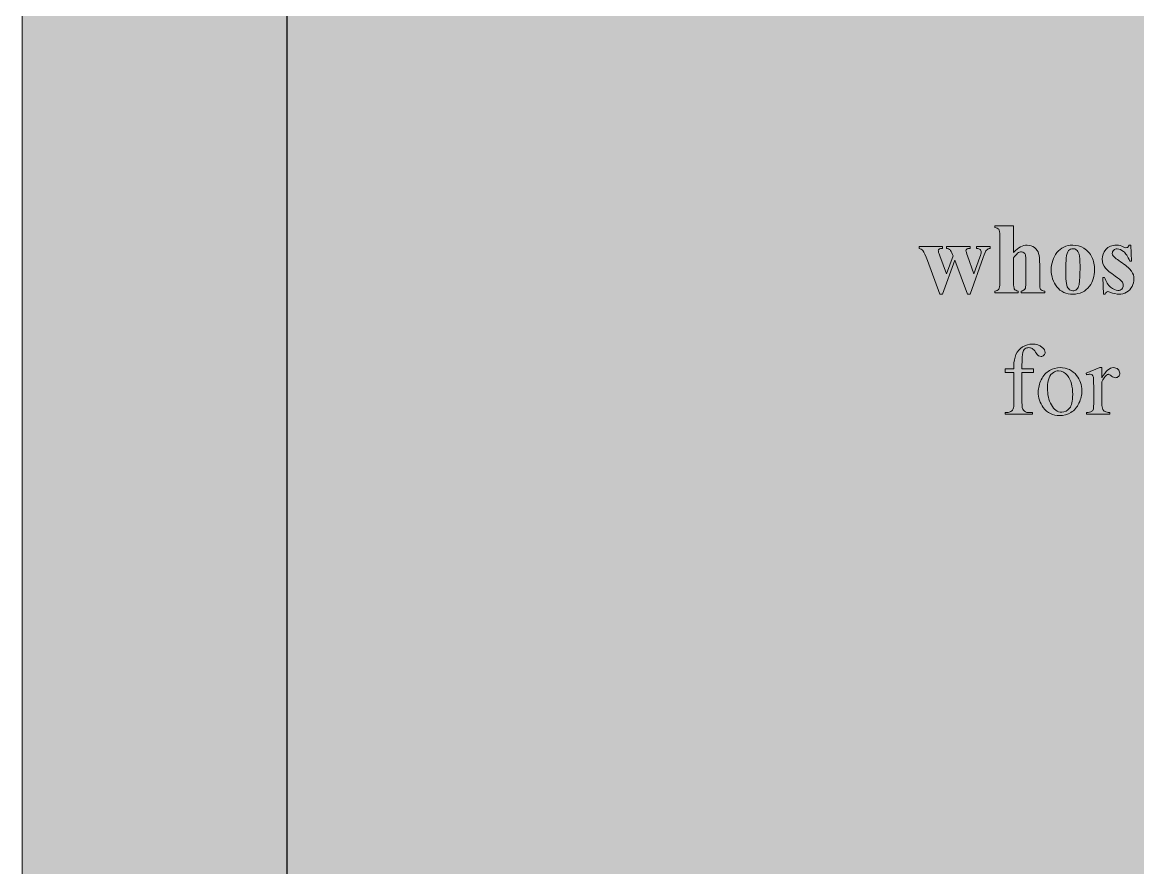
# Model space of a CAD drawing. Header units: inches. Extents: x -1481 to -429, y -1676 to -696.
# Drawn here: x -669.2 to -607, y -938.6 to -891.5 of the extents above; entities that cross this region are included whole.
import ezdxf

# ---------------------------------------------------------------- set-up
doc = ezdxf.new("R2010")
doc.units = ezdxf.units.IN
doc.header["$MEASUREMENT"] = 0
doc.layers.add('Layer 1', color=7, linetype='Continuous')

# ---------------------------------------------------------------- blocks, each defined once
blk = doc.blocks.new('block 2')
at = {"layer": 'Layer 1', "true_color": 0x009344}
h = blk.add_hatch(color=114, dxfattribs=at)
h.dxf.hatch_style = 2
h.paths.add_polyline_path([(-429.175, -985.727), (-669.175, -985.727), (-669.175, -695.727), (-429.175, -695.727)])
at = {"layer": 'Layer 1', "lineweight": 0}
blk.add_lwpolyline([(-429.175, -985.727), (-669.175, -985.727), (-669.175, -695.727), (-429.175, -695.727), (-429.175, -985.727)], dxfattribs=at)
blk = doc.blocks.new('block 438')
at = {"layer": 'Layer 1', "true_color": 0x8cc63e}
h = blk.add_hatch(color=73, dxfattribs=at)
h.dxf.hatch_style = 2
edge = h.paths.add_edge_path()
edge.add_spline(control_points=[(-613.934, -902.875), (-613.934, -902.875), (-613.934, -904.364), (-613.934, -904.364), (-613.793, -904.216), (-613.663, -904.111), (-613.546, -904.049), (-613.429, -903.988), (-613.307, -903.957), (-613.18, -903.957), (-613.018, -903.957), (-612.88, -904.003), (-612.766, -904.094), (-612.651, -904.186), (-612.575, -904.294), (-612.537, -904.418), (-612.499, -904.542), (-612.48, -904.751), (-612.48, -905.044), (-612.48, -905.044), (-612.48, -906.049), (-612.48, -906.049), (-612.48, -906.246), (-612.462, -906.368), (-612.425, -906.417), (-612.389, -906.466), (-612.314, -906.496), (-612.202, -906.509), (-612.202, -906.509), (-612.202, -906.608), (-612.202, -906.608), (-612.202, -906.608), (-613.507, -906.608), (-613.507, -906.608), (-613.507, -906.608), (-613.507, -906.509), (-613.507, -906.509), (-613.416, -906.496), (-613.347, -906.459), (-613.301, -906.399), (-613.268, -906.351), (-613.251, -906.235), (-613.251, -906.049), (-613.251, -906.049), (-613.251, -904.901), (-613.251, -904.901), (-613.251, -904.688), (-613.26, -904.555), (-613.276, -904.501), (-613.293, -904.446), (-613.321, -904.404), (-613.36, -904.374), (-613.4, -904.344), (-613.444, -904.329), (-613.494, -904.329), (-613.567, -904.329), (-613.639, -904.354), (-613.709, -904.404), (-613.778, -904.455), (-613.854, -904.543), (-613.934, -904.67), (-613.934, -904.67), (-613.934, -906.049), (-613.934, -906.049), (-613.934, -906.233), (-613.92, -906.348), (-613.893, -906.394), (-613.858, -906.456), (-613.786, -906.495), (-613.678, -906.509), (-613.678, -906.509), (-613.678, -906.608), (-613.678, -906.608), (-613.678, -906.608), (-614.983, -906.608), (-614.983, -906.608), (-614.983, -906.608), (-614.983, -906.509), (-614.983, -906.509), (-614.875, -906.498), (-614.798, -906.463), (-614.752, -906.405), (-614.721, -906.364), (-614.705, -906.246), (-614.705, -906.049), (-614.705, -906.049), (-614.705, -903.434), (-614.705, -903.434), (-614.705, -903.239), (-614.723, -903.118), (-614.759, -903.07), (-614.795, -903.023), (-614.87, -902.991), (-614.983, -902.977), (-614.983, -902.977), (-614.983, -902.875), (-614.983, -902.875), (-614.983, -902.875), (-613.934, -902.875), (-613.934, -902.875)], knot_values=[0, 0, 0, 0, 1, 1, 1, 2, 2, 2, 3, 3, 3, 4, 4, 4, 5, 5, 5, 6, 6, 6, 7, 7, 7, 8, 8, 8, 9, 9, 9, 10, 10, 10, 11, 11, 11, 12, 12, 12, 13, 13, 13, 14, 14, 14, 15, 15, 15, 16, 16, 16, 17, 17, 17, 18, 18, 18, 19, 19, 19, 20, 20, 20, 21, 21, 21, 22, 22, 22, 23, 23, 23, 24, 24, 24, 25, 25, 25, 26, 26, 26, 27, 27, 27, 28, 28, 28, 29, 29, 29, 30, 30, 30, 31, 31, 31, 32, 32, 32, 33, 33, 33, 33], degree=3, periodic=1)
h = blk.add_hatch(color=73, dxfattribs=at)
h.dxf.hatch_style = 2
edge = h.paths.add_edge_path()
edge.add_spline(control_points=[(-616.506, -906.685), (-616.506, -906.685), (-617.211, -904.796), (-617.211, -904.796), (-617.211, -904.796), (-617.902, -906.685), (-617.902, -906.685), (-617.902, -906.685), (-618.045, -906.685), (-618.045, -906.685), (-618.045, -906.685), (-618.731, -904.819), (-618.731, -904.819), (-618.834, -904.534), (-618.921, -904.349), (-618.992, -904.262), (-619.038, -904.204), (-619.108, -904.162), (-619.201, -904.136), (-619.201, -904.136), (-619.201, -904.034), (-619.201, -904.034), (-619.201, -904.034), (-617.902, -904.034), (-617.902, -904.034), (-617.902, -904.034), (-617.902, -904.136), (-617.902, -904.136), (-617.99, -904.136), (-618.05, -904.149), (-618.084, -904.174), (-618.117, -904.2), (-618.133, -904.229), (-618.133, -904.262), (-618.133, -904.293), (-618.104, -904.387), (-618.045, -904.543), (-618.045, -904.543), (-617.668, -905.548), (-617.668, -905.548), (-617.668, -905.548), (-617.304, -904.543), (-617.304, -904.543), (-617.304, -904.543), (-617.332, -904.477), (-617.332, -904.477), (-617.387, -904.34), (-617.435, -904.252), (-617.477, -904.214), (-617.518, -904.177), (-617.582, -904.15), (-617.668, -904.136), (-617.668, -904.136), (-617.668, -904.034), (-617.668, -904.034), (-617.668, -904.034), (-616.349, -904.034), (-616.349, -904.034), (-616.349, -904.034), (-616.349, -904.136), (-616.349, -904.136), (-616.452, -904.141), (-616.517, -904.155), (-616.544, -904.178), (-616.572, -904.201), (-616.586, -904.234), (-616.586, -904.276), (-616.586, -904.317), (-616.559, -904.405), (-616.506, -904.543), (-616.506, -904.543), (-616.143, -905.548), (-616.143, -905.548), (-616.143, -905.548), (-615.812, -904.623), (-615.812, -904.623), (-615.764, -904.491), (-615.741, -904.401), (-615.741, -904.353), (-615.741, -904.282), (-615.758, -904.229), (-615.793, -904.196), (-615.828, -904.163), (-615.896, -904.143), (-615.997, -904.136), (-615.997, -904.136), (-615.997, -904.034), (-615.997, -904.034), (-615.997, -904.034), (-615.234, -904.034), (-615.234, -904.034), (-615.234, -904.034), (-615.234, -904.136), (-615.234, -904.136), (-615.318, -904.147), (-615.385, -904.177), (-615.435, -904.225), (-615.485, -904.274), (-615.549, -904.412), (-615.628, -904.64), (-615.628, -904.64), (-616.349, -906.685), (-616.349, -906.685), (-616.349, -906.685), (-616.506, -906.685), (-616.506, -906.685)], knot_values=[0, 0, 0, 0, 1, 1, 1, 2, 2, 2, 3, 3, 3, 4, 4, 4, 5, 5, 5, 6, 6, 6, 7, 7, 7, 8, 8, 8, 9, 9, 9, 10, 10, 10, 11, 11, 11, 12, 12, 12, 13, 13, 13, 14, 14, 14, 15, 15, 15, 16, 16, 16, 17, 17, 17, 18, 18, 18, 19, 19, 19, 20, 20, 20, 21, 21, 21, 22, 22, 22, 23, 23, 23, 24, 24, 24, 25, 25, 25, 26, 26, 26, 27, 27, 27, 28, 28, 28, 29, 29, 29, 30, 30, 30, 31, 31, 31, 32, 32, 32, 33, 33, 33, 34, 34, 34, 35, 35, 35, 35], degree=3, periodic=1)
h = blk.add_hatch(color=73, dxfattribs=at)
h.dxf.hatch_style = 2
edge = h.paths.add_edge_path()
edge.add_spline(control_points=[(-610.636, -903.957), (-610.412, -903.957), (-610.204, -904.015), (-610.011, -904.13), (-609.818, -904.246), (-609.672, -904.41), (-609.572, -904.623), (-609.472, -904.836), (-609.422, -905.069), (-609.422, -905.323), (-609.422, -905.688), (-609.514, -905.993), (-609.7, -906.239), (-609.924, -906.537), (-610.233, -906.685), (-610.628, -906.685), (-611.015, -906.685), (-611.313, -906.55), (-611.522, -906.278), (-611.732, -906.006), (-611.836, -905.691), (-611.836, -905.334), (-611.836, -904.965), (-611.729, -904.643), (-611.515, -904.368), (-611.302, -904.094), (-611.009, -903.957), (-610.636, -903.957)], knot_values=[0, 0, 0, 0, 1, 1, 1, 2, 2, 2, 3, 3, 3, 4, 4, 4, 5, 5, 5, 6, 6, 6, 7, 7, 7, 8, 8, 8, 9, 9, 9, 9], degree=3, periodic=1)
edge = h.paths.add_edge_path()
edge.add_spline(control_points=[(-610.625, -904.152), (-610.718, -904.152), (-610.799, -904.188), (-610.866, -904.258), (-610.933, -904.329), (-610.977, -904.468), (-610.998, -904.677), (-611.019, -904.885), (-611.03, -905.175), (-611.03, -905.545), (-611.03, -905.742), (-611.017, -905.925), (-610.991, -906.096), (-610.971, -906.227), (-610.928, -906.326), (-610.862, -906.394), (-610.795, -906.461), (-610.72, -906.495), (-610.636, -906.495), (-610.553, -906.495), (-610.484, -906.472), (-610.429, -906.427), (-610.358, -906.364), (-610.31, -906.277), (-610.286, -906.165), (-610.249, -905.991), (-610.231, -905.638), (-610.231, -905.108), (-610.231, -904.796), (-610.249, -904.581), (-610.284, -904.465), (-610.318, -904.348), (-610.37, -904.263), (-610.438, -904.21), (-610.485, -904.172), (-610.548, -904.152), (-610.625, -904.152)], knot_values=[0, 0, 0, 0, 1, 1, 1, 2, 2, 2, 3, 3, 3, 4, 4, 4, 5, 5, 5, 6, 6, 6, 7, 7, 7, 8, 8, 8, 9, 9, 9, 10, 10, 10, 11, 11, 11, 12, 12, 12, 12], degree=3, periodic=1)
h = blk.add_hatch(color=73, dxfattribs=at)
h.dxf.hatch_style = 2
edge = h.paths.add_edge_path()
edge.add_spline(control_points=[(-607.403, -903.962), (-607.403, -903.962), (-607.362, -904.841), (-607.362, -904.841), (-607.362, -904.841), (-607.456, -904.841), (-607.456, -904.841), (-607.568, -904.58), (-607.684, -904.402), (-607.804, -904.307), (-607.924, -904.211), (-608.044, -904.163), (-608.163, -904.163), (-608.238, -904.163), (-608.303, -904.188), (-608.356, -904.239), (-608.409, -904.289), (-608.436, -904.348), (-608.436, -904.414), (-608.436, -904.463), (-608.418, -904.511), (-608.381, -904.557), (-608.322, -904.632), (-608.158, -904.761), (-607.888, -904.944), (-607.618, -905.126), (-607.441, -905.282), (-607.355, -905.409), (-607.27, -905.537), (-607.227, -905.679), (-607.227, -905.837), (-607.227, -905.981), (-607.263, -906.121), (-607.335, -906.259), (-607.406, -906.396), (-607.507, -906.502), (-607.637, -906.575), (-607.768, -906.649), (-607.912, -906.685), (-608.07, -906.685), (-608.193, -906.685), (-608.357, -906.647), (-608.563, -906.57), (-608.618, -906.55), (-608.655, -906.539), (-608.675, -906.539), (-608.736, -906.539), (-608.787, -906.585), (-608.827, -906.677), (-608.827, -906.677), (-608.918, -906.677), (-608.918, -906.677), (-608.918, -906.677), (-608.962, -905.752), (-608.962, -905.752), (-608.962, -905.752), (-608.868, -905.752), (-608.868, -905.752), (-608.786, -905.994), (-608.672, -906.176), (-608.528, -906.297), (-608.384, -906.418), (-608.248, -906.479), (-608.119, -906.479), (-608.031, -906.479), (-607.959, -906.452), (-607.903, -906.398), (-607.847, -906.344), (-607.819, -906.278), (-607.819, -906.201), (-607.819, -906.112), (-607.847, -906.036), (-607.902, -905.972), (-607.957, -905.908), (-608.08, -905.811), (-608.271, -905.68), (-608.552, -905.486), (-608.733, -905.337), (-608.816, -905.234), (-608.937, -905.084), (-608.998, -904.918), (-608.998, -904.736), (-608.998, -904.538), (-608.929, -904.358), (-608.792, -904.198), (-608.656, -904.037), (-608.458, -903.957), (-608.199, -903.957), (-608.06, -903.957), (-607.925, -903.991), (-607.794, -904.059), (-607.745, -904.086), (-607.705, -904.1), (-607.673, -904.1), (-607.64, -904.1), (-607.614, -904.093), (-607.593, -904.079), (-607.573, -904.065), (-607.541, -904.026), (-607.497, -903.962), (-607.497, -903.962), (-607.403, -903.962), (-607.403, -903.962)], knot_values=[0, 0, 0, 0, 1, 1, 1, 2, 2, 2, 3, 3, 3, 4, 4, 4, 5, 5, 5, 6, 6, 6, 7, 7, 7, 8, 8, 8, 9, 9, 9, 10, 10, 10, 11, 11, 11, 12, 12, 12, 13, 13, 13, 14, 14, 14, 15, 15, 15, 16, 16, 16, 17, 17, 17, 18, 18, 18, 19, 19, 19, 20, 20, 20, 21, 21, 21, 22, 22, 22, 23, 23, 23, 24, 24, 24, 25, 25, 25, 26, 26, 26, 27, 27, 27, 28, 28, 28, 29, 29, 29, 30, 30, 30, 31, 31, 31, 32, 32, 32, 33, 33, 33, 34, 34, 34, 34], degree=3, periodic=1)
h = blk.add_hatch(color=73, dxfattribs=at)
h.dxf.hatch_style = 2
edge = h.paths.add_edge_path()
edge.add_spline(control_points=[(-613.466, -911.051), (-613.466, -911.051), (-613.466, -912.708), (-613.466, -912.708), (-613.466, -912.943), (-613.441, -913.092), (-613.389, -913.155), (-613.321, -913.235), (-613.23, -913.276), (-613.117, -913.276), (-613.117, -913.276), (-612.888, -913.276), (-612.888, -913.276), (-612.888, -913.276), (-612.888, -913.375), (-612.888, -913.375), (-612.888, -913.375), (-614.394, -913.375), (-614.394, -913.375), (-614.394, -913.375), (-614.394, -913.276), (-614.394, -913.276), (-614.394, -913.276), (-614.281, -913.276), (-614.281, -913.276), (-614.208, -913.276), (-614.141, -913.257), (-614.08, -913.22), (-614.02, -913.184), (-613.978, -913.134), (-613.955, -913.072), (-613.932, -913.01), (-613.92, -912.888), (-613.92, -912.708), (-613.92, -912.708), (-613.92, -911.051), (-613.92, -911.051), (-613.92, -911.051), (-614.411, -911.051), (-614.411, -911.051), (-614.411, -911.051), (-614.411, -910.853), (-614.411, -910.853), (-614.411, -910.853), (-613.92, -910.853), (-613.92, -910.853), (-613.92, -910.853), (-613.92, -910.688), (-613.92, -910.688), (-613.92, -910.436), (-613.88, -910.223), (-613.8, -910.049), (-613.719, -909.875), (-613.595, -909.734), (-613.429, -909.626), (-613.263, -909.519), (-613.076, -909.465), (-612.869, -909.465), (-612.676, -909.465), (-612.499, -909.528), (-612.337, -909.652), (-612.231, -909.735), (-612.178, -909.828), (-612.178, -909.93), (-612.178, -909.985), (-612.202, -910.037), (-612.249, -910.086), (-612.297, -910.135), (-612.348, -910.159), (-612.404, -910.159), (-612.446, -910.159), (-612.49, -910.144), (-612.537, -910.113), (-612.584, -910.083), (-612.641, -910.018), (-612.709, -909.918), (-612.777, -909.818), (-612.839, -909.75), (-612.896, -909.716), (-612.953, -909.681), (-613.017, -909.663), (-613.086, -909.663), (-613.171, -909.663), (-613.242, -909.686), (-613.301, -909.731), (-613.36, -909.776), (-613.402, -909.846), (-613.428, -909.94), (-613.454, -910.034), (-613.466, -910.278), (-613.466, -910.671), (-613.466, -910.671), (-613.466, -910.853), (-613.466, -910.853), (-613.466, -910.853), (-612.817, -910.853), (-612.817, -910.853), (-612.817, -910.853), (-612.817, -911.051), (-612.817, -911.051), (-612.817, -911.051), (-613.466, -911.051), (-613.466, -911.051)], knot_values=[0, 0, 0, 0, 1, 1, 1, 2, 2, 2, 3, 3, 3, 4, 4, 4, 5, 5, 5, 6, 6, 6, 7, 7, 7, 8, 8, 8, 9, 9, 9, 10, 10, 10, 11, 11, 11, 12, 12, 12, 13, 13, 13, 14, 14, 14, 15, 15, 15, 16, 16, 16, 17, 17, 17, 18, 18, 18, 19, 19, 19, 20, 20, 20, 21, 21, 21, 22, 22, 22, 23, 23, 23, 24, 24, 24, 25, 25, 25, 26, 26, 26, 27, 27, 27, 28, 28, 28, 29, 29, 29, 30, 30, 30, 31, 31, 31, 32, 32, 32, 33, 33, 33, 34, 34, 34, 34], degree=3, periodic=1)
h = blk.add_hatch(color=73, dxfattribs=at)
h.dxf.hatch_style = 2
edge = h.paths.add_edge_path()
edge.add_spline(control_points=[(-611.341, -910.779), (-610.959, -910.779), (-610.652, -910.923), (-610.421, -911.213), (-610.225, -911.461), (-610.126, -911.746), (-610.126, -912.067), (-610.126, -912.293), (-610.181, -912.521), (-610.289, -912.753), (-610.397, -912.984), (-610.546, -913.158), (-610.736, -913.276), (-610.926, -913.393), (-611.138, -913.452), (-611.371, -913.452), (-611.751, -913.452), (-612.053, -913.3), (-612.277, -912.998), (-612.466, -912.743), (-612.56, -912.456), (-612.56, -912.139), (-612.56, -911.907), (-612.503, -911.677), (-612.388, -911.449), (-612.274, -911.22), (-612.123, -911.051), (-611.935, -910.942), (-611.748, -910.833), (-611.55, -910.779), (-611.341, -910.779)], knot_values=[0, 0, 0, 0, 1, 1, 1, 2, 2, 2, 3, 3, 3, 4, 4, 4, 5, 5, 5, 6, 6, 6, 7, 7, 7, 8, 8, 8, 9, 9, 9, 10, 10, 10, 10], degree=3, periodic=1)
edge = h.paths.add_edge_path()
edge.add_spline(control_points=[(-611.426, -910.957), (-611.523, -910.957), (-611.621, -910.986), (-611.719, -911.044), (-611.818, -911.102), (-611.897, -911.203), (-611.957, -911.348), (-612.018, -911.493), (-612.048, -911.68), (-612.048, -911.907), (-612.048, -912.274), (-611.975, -912.591), (-611.829, -912.857), (-611.684, -913.123), (-611.491, -913.256), (-611.253, -913.256), (-611.075, -913.256), (-610.928, -913.183), (-610.812, -913.036), (-610.697, -912.889), (-610.639, -912.637), (-610.639, -912.279), (-610.639, -911.831), (-610.735, -911.479), (-610.928, -911.222), (-611.058, -911.046), (-611.224, -910.957), (-611.426, -910.957)], knot_values=[0, 0, 0, 0, 1, 1, 1, 2, 2, 2, 3, 3, 3, 4, 4, 4, 5, 5, 5, 6, 6, 6, 7, 7, 7, 8, 8, 8, 9, 9, 9, 9], degree=3, periodic=1)
h = blk.add_hatch(color=73, dxfattribs=at)
h.dxf.hatch_style = 2
edge = h.paths.add_edge_path()
edge.add_spline(control_points=[(-609.017, -910.779), (-609.017, -910.779), (-609.017, -911.346), (-609.017, -911.346), (-608.806, -910.967), (-608.589, -910.779), (-608.367, -910.779), (-608.266, -910.779), (-608.183, -910.809), (-608.117, -910.87), (-608.05, -910.932), (-608.017, -911.003), (-608.017, -911.084), (-608.017, -911.155), (-608.041, -911.216), (-608.089, -911.266), (-608.137, -911.315), (-608.194, -911.34), (-608.26, -911.34), (-608.324, -911.34), (-608.396, -911.308), (-608.476, -911.245), (-608.556, -911.182), (-608.615, -911.15), (-608.653, -911.15), (-608.686, -911.15), (-608.722, -911.169), (-608.761, -911.205), (-608.843, -911.28), (-608.929, -911.404), (-609.017, -911.577), (-609.017, -911.577), (-609.017, -912.786), (-609.017, -912.786), (-609.017, -912.925), (-609, -913.031), (-608.965, -913.102), (-608.941, -913.152), (-608.899, -913.193), (-608.838, -913.226), (-608.777, -913.259), (-608.69, -913.276), (-608.576, -913.276), (-608.576, -913.276), (-608.576, -913.375), (-608.576, -913.375), (-608.576, -913.375), (-609.868, -913.375), (-609.868, -913.375), (-609.868, -913.375), (-609.868, -913.276), (-609.868, -913.276), (-609.739, -913.276), (-609.644, -913.256), (-609.581, -913.215), (-609.536, -913.186), (-609.503, -913.139), (-609.485, -913.075), (-609.476, -913.043), (-609.471, -912.954), (-609.471, -912.808), (-609.471, -912.808), (-609.471, -911.83), (-609.471, -911.83), (-609.471, -911.536), (-609.477, -911.362), (-609.489, -911.306), (-609.501, -911.25), (-609.523, -911.209), (-609.555, -911.183), (-609.587, -911.157), (-609.627, -911.144), (-609.675, -911.144), (-609.732, -911.144), (-609.796, -911.158), (-609.868, -911.186), (-609.868, -911.186), (-609.895, -911.087), (-609.895, -911.087), (-609.895, -911.087), (-609.133, -910.779), (-609.133, -910.779), (-609.133, -910.779), (-609.017, -910.779), (-609.017, -910.779)], knot_values=[0, 0, 0, 0, 1, 1, 1, 2, 2, 2, 3, 3, 3, 4, 4, 4, 5, 5, 5, 6, 6, 6, 7, 7, 7, 8, 8, 8, 9, 9, 9, 10, 10, 10, 11, 11, 11, 12, 12, 12, 13, 13, 13, 14, 14, 14, 15, 15, 15, 16, 16, 16, 17, 17, 17, 18, 18, 18, 19, 19, 19, 20, 20, 20, 21, 21, 21, 22, 22, 22, 23, 23, 23, 24, 24, 24, 25, 25, 25, 26, 26, 26, 27, 27, 27, 28, 28, 28, 28], degree=3, periodic=1)
at = {"layer": 'Layer 1', "lineweight": 0}
for points, knots in [([(-613.934, -902.875), (-613.934, -902.875), (-613.934, -904.364), (-613.934, -904.364), (-613.793, -904.216), (-613.663, -904.111), (-613.546, -904.049), (-613.429, -903.988), (-613.307, -903.957), (-613.18, -903.957), (-613.018, -903.957), (-612.88, -904.003), (-612.766, -904.094), (-612.651, -904.186), (-612.575, -904.294), (-612.537, -904.418), (-612.499, -904.542), (-612.48, -904.751), (-612.48, -905.044), (-612.48, -905.044), (-612.48, -906.049), (-612.48, -906.049), (-612.48, -906.246), (-612.462, -906.368), (-612.425, -906.417), (-612.389, -906.466), (-612.314, -906.496), (-612.202, -906.509), (-612.202, -906.509), (-612.202, -906.608), (-612.202, -906.608), (-612.202, -906.608), (-613.507, -906.608), (-613.507, -906.608), (-613.507, -906.608), (-613.507, -906.509), (-613.507, -906.509), (-613.416, -906.496), (-613.347, -906.459), (-613.301, -906.399), (-613.268, -906.351), (-613.251, -906.235), (-613.251, -906.049), (-613.251, -906.049), (-613.251, -904.901), (-613.251, -904.901), (-613.251, -904.688), (-613.26, -904.555), (-613.276, -904.501), (-613.293, -904.446), (-613.321, -904.404), (-613.36, -904.374), (-613.4, -904.344), (-613.444, -904.329), (-613.494, -904.329), (-613.567, -904.329), (-613.639, -904.354), (-613.709, -904.404), (-613.778, -904.455), (-613.854, -904.543), (-613.934, -904.67), (-613.934, -904.67), (-613.934, -906.049), (-613.934, -906.049), (-613.934, -906.233), (-613.92, -906.348), (-613.893, -906.394), (-613.858, -906.456), (-613.786, -906.495), (-613.678, -906.509), (-613.678, -906.509), (-613.678, -906.608), (-613.678, -906.608), (-613.678, -906.608), (-614.983, -906.608), (-614.983, -906.608), (-614.983, -906.608), (-614.983, -906.509), (-614.983, -906.509), (-614.875, -906.498), (-614.798, -906.463), (-614.752, -906.405), (-614.721, -906.364), (-614.705, -906.246), (-614.705, -906.049), (-614.705, -906.049), (-614.705, -903.434), (-614.705, -903.434), (-614.705, -903.239), (-614.723, -903.118), (-614.759, -903.07), (-614.795, -903.023), (-614.87, -902.991), (-614.983, -902.977), (-614.983, -902.977), (-614.983, -902.875), (-614.983, -902.875), (-614.983, -902.875), (-613.934, -902.875), (-613.934, -902.875)], [0, 0, 0, 0, 1, 1, 1, 2, 2, 2, 3, 3, 3, 4, 4, 4, 5, 5, 5, 6, 6, 6, 7, 7, 7, 8, 8, 8, 9, 9, 9, 10, 10, 10, 11, 11, 11, 12, 12, 12, 13, 13, 13, 14, 14, 14, 15, 15, 15, 16, 16, 16, 17, 17, 17, 18, 18, 18, 19, 19, 19, 20, 20, 20, 21, 21, 21, 22, 22, 22, 23, 23, 23, 24, 24, 24, 25, 25, 25, 26, 26, 26, 27, 27, 27, 28, 28, 28, 29, 29, 29, 30, 30, 30, 31, 31, 31, 32, 32, 32, 33, 33, 33, 33]), ([(-616.506, -906.685), (-616.506, -906.685), (-617.211, -904.796), (-617.211, -904.796), (-617.211, -904.796), (-617.902, -906.685), (-617.902, -906.685), (-617.902, -906.685), (-618.045, -906.685), (-618.045, -906.685), (-618.045, -906.685), (-618.731, -904.819), (-618.731, -904.819), (-618.834, -904.534), (-618.921, -904.349), (-618.992, -904.262), (-619.038, -904.204), (-619.108, -904.162), (-619.201, -904.136), (-619.201, -904.136), (-619.201, -904.034), (-619.201, -904.034), (-619.201, -904.034), (-617.902, -904.034), (-617.902, -904.034), (-617.902, -904.034), (-617.902, -904.136), (-617.902, -904.136), (-617.99, -904.136), (-618.05, -904.149), (-618.084, -904.174), (-618.117, -904.2), (-618.133, -904.229), (-618.133, -904.262), (-618.133, -904.293), (-618.104, -904.387), (-618.045, -904.543), (-618.045, -904.543), (-617.668, -905.548), (-617.668, -905.548), (-617.668, -905.548), (-617.304, -904.543), (-617.304, -904.543), (-617.304, -904.543), (-617.332, -904.477), (-617.332, -904.477), (-617.387, -904.34), (-617.435, -904.252), (-617.477, -904.214), (-617.518, -904.177), (-617.582, -904.15), (-617.668, -904.136), (-617.668, -904.136), (-617.668, -904.034), (-617.668, -904.034), (-617.668, -904.034), (-616.349, -904.034), (-616.349, -904.034), (-616.349, -904.034), (-616.349, -904.136), (-616.349, -904.136), (-616.452, -904.141), (-616.517, -904.155), (-616.544, -904.178), (-616.572, -904.201), (-616.586, -904.234), (-616.586, -904.276), (-616.586, -904.317), (-616.559, -904.405), (-616.506, -904.543), (-616.506, -904.543), (-616.143, -905.548), (-616.143, -905.548), (-616.143, -905.548), (-615.812, -904.623), (-615.812, -904.623), (-615.764, -904.491), (-615.741, -904.401), (-615.741, -904.353), (-615.741, -904.282), (-615.758, -904.229), (-615.793, -904.196), (-615.828, -904.163), (-615.896, -904.143), (-615.997, -904.136), (-615.997, -904.136), (-615.997, -904.034), (-615.997, -904.034), (-615.997, -904.034), (-615.234, -904.034), (-615.234, -904.034), (-615.234, -904.034), (-615.234, -904.136), (-615.234, -904.136), (-615.318, -904.147), (-615.385, -904.177), (-615.435, -904.225), (-615.485, -904.274), (-615.549, -904.412), (-615.628, -904.64), (-615.628, -904.64), (-616.349, -906.685), (-616.349, -906.685), (-616.349, -906.685), (-616.506, -906.685), (-616.506, -906.685)], [0, 0, 0, 0, 1, 1, 1, 2, 2, 2, 3, 3, 3, 4, 4, 4, 5, 5, 5, 6, 6, 6, 7, 7, 7, 8, 8, 8, 9, 9, 9, 10, 10, 10, 11, 11, 11, 12, 12, 12, 13, 13, 13, 14, 14, 14, 15, 15, 15, 16, 16, 16, 17, 17, 17, 18, 18, 18, 19, 19, 19, 20, 20, 20, 21, 21, 21, 22, 22, 22, 23, 23, 23, 24, 24, 24, 25, 25, 25, 26, 26, 26, 27, 27, 27, 28, 28, 28, 29, 29, 29, 30, 30, 30, 31, 31, 31, 32, 32, 32, 33, 33, 33, 34, 34, 34, 35, 35, 35, 35]), ([(-610.636, -903.957), (-610.412, -903.957), (-610.204, -904.015), (-610.011, -904.13), (-609.818, -904.246), (-609.672, -904.41), (-609.572, -904.623), (-609.472, -904.836), (-609.422, -905.069), (-609.422, -905.323), (-609.422, -905.688), (-609.514, -905.993), (-609.7, -906.239), (-609.924, -906.537), (-610.233, -906.685), (-610.628, -906.685), (-611.015, -906.685), (-611.313, -906.55), (-611.522, -906.278), (-611.732, -906.006), (-611.836, -905.691), (-611.836, -905.334), (-611.836, -904.965), (-611.729, -904.643), (-611.515, -904.368), (-611.302, -904.094), (-611.009, -903.957), (-610.636, -903.957)], [0, 0, 0, 0, 1, 1, 1, 2, 2, 2, 3, 3, 3, 4, 4, 4, 5, 5, 5, 6, 6, 6, 7, 7, 7, 8, 8, 8, 9, 9, 9, 9]), ([(-610.625, -904.152), (-610.718, -904.152), (-610.799, -904.188), (-610.866, -904.258), (-610.933, -904.329), (-610.977, -904.468), (-610.998, -904.677), (-611.019, -904.885), (-611.03, -905.175), (-611.03, -905.545), (-611.03, -905.742), (-611.017, -905.925), (-610.991, -906.096), (-610.971, -906.227), (-610.928, -906.326), (-610.862, -906.394), (-610.795, -906.461), (-610.72, -906.495), (-610.636, -906.495), (-610.553, -906.495), (-610.484, -906.472), (-610.429, -906.427), (-610.358, -906.364), (-610.31, -906.277), (-610.286, -906.165), (-610.249, -905.991), (-610.231, -905.638), (-610.231, -905.108), (-610.231, -904.796), (-610.249, -904.581), (-610.284, -904.465), (-610.318, -904.348), (-610.37, -904.263), (-610.438, -904.21), (-610.485, -904.172), (-610.548, -904.152), (-610.625, -904.152)], [0, 0, 0, 0, 1, 1, 1, 2, 2, 2, 3, 3, 3, 4, 4, 4, 5, 5, 5, 6, 6, 6, 7, 7, 7, 8, 8, 8, 9, 9, 9, 10, 10, 10, 11, 11, 11, 12, 12, 12, 12]), ([(-607.403, -903.962), (-607.403, -903.962), (-607.362, -904.841), (-607.362, -904.841), (-607.362, -904.841), (-607.456, -904.841), (-607.456, -904.841), (-607.568, -904.58), (-607.684, -904.402), (-607.804, -904.307), (-607.924, -904.211), (-608.044, -904.163), (-608.163, -904.163), (-608.238, -904.163), (-608.303, -904.188), (-608.356, -904.239), (-608.409, -904.289), (-608.436, -904.348), (-608.436, -904.414), (-608.436, -904.463), (-608.418, -904.511), (-608.381, -904.557), (-608.322, -904.632), (-608.158, -904.761), (-607.888, -904.944), (-607.618, -905.126), (-607.441, -905.282), (-607.355, -905.409), (-607.27, -905.537), (-607.227, -905.679), (-607.227, -905.837), (-607.227, -905.981), (-607.263, -906.121), (-607.335, -906.259), (-607.406, -906.396), (-607.507, -906.502), (-607.637, -906.575), (-607.768, -906.649), (-607.912, -906.685), (-608.07, -906.685), (-608.193, -906.685), (-608.357, -906.647), (-608.563, -906.57), (-608.618, -906.55), (-608.655, -906.539), (-608.675, -906.539), (-608.736, -906.539), (-608.787, -906.585), (-608.827, -906.677), (-608.827, -906.677), (-608.918, -906.677), (-608.918, -906.677), (-608.918, -906.677), (-608.962, -905.752), (-608.962, -905.752), (-608.962, -905.752), (-608.868, -905.752), (-608.868, -905.752), (-608.786, -905.994), (-608.672, -906.176), (-608.528, -906.297), (-608.384, -906.418), (-608.248, -906.479), (-608.119, -906.479), (-608.031, -906.479), (-607.959, -906.452), (-607.903, -906.398), (-607.847, -906.344), (-607.819, -906.278), (-607.819, -906.201), (-607.819, -906.112), (-607.847, -906.036), (-607.902, -905.972), (-607.957, -905.908), (-608.08, -905.811), (-608.271, -905.68), (-608.552, -905.486), (-608.733, -905.337), (-608.816, -905.234), (-608.937, -905.084), (-608.998, -904.918), (-608.998, -904.736), (-608.998, -904.538), (-608.929, -904.358), (-608.792, -904.198), (-608.656, -904.037), (-608.458, -903.957), (-608.199, -903.957), (-608.06, -903.957), (-607.925, -903.991), (-607.794, -904.059), (-607.745, -904.086), (-607.705, -904.1), (-607.673, -904.1), (-607.64, -904.1), (-607.614, -904.093), (-607.593, -904.079), (-607.573, -904.065), (-607.541, -904.026), (-607.497, -903.962), (-607.497, -903.962), (-607.403, -903.962), (-607.403, -903.962)], [0, 0, 0, 0, 1, 1, 1, 2, 2, 2, 3, 3, 3, 4, 4, 4, 5, 5, 5, 6, 6, 6, 7, 7, 7, 8, 8, 8, 9, 9, 9, 10, 10, 10, 11, 11, 11, 12, 12, 12, 13, 13, 13, 14, 14, 14, 15, 15, 15, 16, 16, 16, 17, 17, 17, 18, 18, 18, 19, 19, 19, 20, 20, 20, 21, 21, 21, 22, 22, 22, 23, 23, 23, 24, 24, 24, 25, 25, 25, 26, 26, 26, 27, 27, 27, 28, 28, 28, 29, 29, 29, 30, 30, 30, 31, 31, 31, 32, 32, 32, 33, 33, 33, 34, 34, 34, 34]), ([(-613.466, -911.051), (-613.466, -911.051), (-613.466, -912.708), (-613.466, -912.708), (-613.466, -912.943), (-613.441, -913.092), (-613.389, -913.155), (-613.321, -913.235), (-613.23, -913.276), (-613.117, -913.276), (-613.117, -913.276), (-612.888, -913.276), (-612.888, -913.276), (-612.888, -913.276), (-612.888, -913.375), (-612.888, -913.375), (-612.888, -913.375), (-614.394, -913.375), (-614.394, -913.375), (-614.394, -913.375), (-614.394, -913.276), (-614.394, -913.276), (-614.394, -913.276), (-614.281, -913.276), (-614.281, -913.276), (-614.208, -913.276), (-614.141, -913.257), (-614.08, -913.22), (-614.02, -913.184), (-613.978, -913.134), (-613.955, -913.072), (-613.932, -913.01), (-613.92, -912.888), (-613.92, -912.708), (-613.92, -912.708), (-613.92, -911.051), (-613.92, -911.051), (-613.92, -911.051), (-614.411, -911.051), (-614.411, -911.051), (-614.411, -911.051), (-614.411, -910.853), (-614.411, -910.853), (-614.411, -910.853), (-613.92, -910.853), (-613.92, -910.853), (-613.92, -910.853), (-613.92, -910.688), (-613.92, -910.688), (-613.92, -910.436), (-613.88, -910.223), (-613.8, -910.049), (-613.719, -909.875), (-613.595, -909.734), (-613.429, -909.626), (-613.263, -909.519), (-613.076, -909.465), (-612.869, -909.465), (-612.676, -909.465), (-612.499, -909.528), (-612.337, -909.652), (-612.231, -909.735), (-612.178, -909.828), (-612.178, -909.93), (-612.178, -909.985), (-612.202, -910.037), (-612.249, -910.086), (-612.297, -910.135), (-612.348, -910.159), (-612.404, -910.159), (-612.446, -910.159), (-612.49, -910.144), (-612.537, -910.113), (-612.584, -910.083), (-612.641, -910.018), (-612.709, -909.918), (-612.777, -909.818), (-612.839, -909.75), (-612.896, -909.716), (-612.953, -909.681), (-613.017, -909.663), (-613.086, -909.663), (-613.171, -909.663), (-613.242, -909.686), (-613.301, -909.731), (-613.36, -909.776), (-613.402, -909.846), (-613.428, -909.94), (-613.454, -910.034), (-613.466, -910.278), (-613.466, -910.671), (-613.466, -910.671), (-613.466, -910.853), (-613.466, -910.853), (-613.466, -910.853), (-612.817, -910.853), (-612.817, -910.853), (-612.817, -910.853), (-612.817, -911.051), (-612.817, -911.051), (-612.817, -911.051), (-613.466, -911.051), (-613.466, -911.051)], [0, 0, 0, 0, 1, 1, 1, 2, 2, 2, 3, 3, 3, 4, 4, 4, 5, 5, 5, 6, 6, 6, 7, 7, 7, 8, 8, 8, 9, 9, 9, 10, 10, 10, 11, 11, 11, 12, 12, 12, 13, 13, 13, 14, 14, 14, 15, 15, 15, 16, 16, 16, 17, 17, 17, 18, 18, 18, 19, 19, 19, 20, 20, 20, 21, 21, 21, 22, 22, 22, 23, 23, 23, 24, 24, 24, 25, 25, 25, 26, 26, 26, 27, 27, 27, 28, 28, 28, 29, 29, 29, 30, 30, 30, 31, 31, 31, 32, 32, 32, 33, 33, 33, 34, 34, 34, 34]), ([(-611.341, -910.779), (-610.959, -910.779), (-610.652, -910.923), (-610.421, -911.213), (-610.225, -911.461), (-610.126, -911.746), (-610.126, -912.067), (-610.126, -912.293), (-610.181, -912.521), (-610.289, -912.753), (-610.397, -912.984), (-610.546, -913.158), (-610.736, -913.276), (-610.926, -913.393), (-611.138, -913.452), (-611.371, -913.452), (-611.751, -913.452), (-612.053, -913.3), (-612.277, -912.998), (-612.466, -912.743), (-612.56, -912.456), (-612.56, -912.139), (-612.56, -911.907), (-612.503, -911.677), (-612.388, -911.449), (-612.274, -911.22), (-612.123, -911.051), (-611.935, -910.942), (-611.748, -910.833), (-611.55, -910.779), (-611.341, -910.779)], [0, 0, 0, 0, 1, 1, 1, 2, 2, 2, 3, 3, 3, 4, 4, 4, 5, 5, 5, 6, 6, 6, 7, 7, 7, 8, 8, 8, 9, 9, 9, 10, 10, 10, 10]), ([(-611.426, -910.957), (-611.523, -910.957), (-611.621, -910.986), (-611.719, -911.044), (-611.818, -911.102), (-611.897, -911.203), (-611.957, -911.348), (-612.018, -911.493), (-612.048, -911.68), (-612.048, -911.907), (-612.048, -912.274), (-611.975, -912.591), (-611.829, -912.857), (-611.684, -913.123), (-611.491, -913.256), (-611.253, -913.256), (-611.075, -913.256), (-610.928, -913.183), (-610.812, -913.036), (-610.697, -912.889), (-610.639, -912.637), (-610.639, -912.279), (-610.639, -911.831), (-610.735, -911.479), (-610.928, -911.222), (-611.058, -911.046), (-611.224, -910.957), (-611.426, -910.957)], [0, 0, 0, 0, 1, 1, 1, 2, 2, 2, 3, 3, 3, 4, 4, 4, 5, 5, 5, 6, 6, 6, 7, 7, 7, 8, 8, 8, 9, 9, 9, 9]), ([(-609.017, -910.779), (-609.017, -910.779), (-609.017, -911.346), (-609.017, -911.346), (-608.806, -910.967), (-608.589, -910.779), (-608.367, -910.779), (-608.266, -910.779), (-608.183, -910.809), (-608.117, -910.87), (-608.05, -910.932), (-608.017, -911.003), (-608.017, -911.084), (-608.017, -911.155), (-608.041, -911.216), (-608.089, -911.266), (-608.137, -911.315), (-608.194, -911.34), (-608.26, -911.34), (-608.324, -911.34), (-608.396, -911.308), (-608.476, -911.245), (-608.556, -911.182), (-608.615, -911.15), (-608.653, -911.15), (-608.686, -911.15), (-608.722, -911.169), (-608.761, -911.205), (-608.843, -911.28), (-608.929, -911.404), (-609.017, -911.577), (-609.017, -911.577), (-609.017, -912.786), (-609.017, -912.786), (-609.017, -912.925), (-609, -913.031), (-608.965, -913.102), (-608.941, -913.152), (-608.899, -913.193), (-608.838, -913.226), (-608.777, -913.259), (-608.69, -913.276), (-608.576, -913.276), (-608.576, -913.276), (-608.576, -913.375), (-608.576, -913.375), (-608.576, -913.375), (-609.868, -913.375), (-609.868, -913.375), (-609.868, -913.375), (-609.868, -913.276), (-609.868, -913.276), (-609.739, -913.276), (-609.644, -913.256), (-609.581, -913.215), (-609.536, -913.186), (-609.503, -913.139), (-609.485, -913.075), (-609.476, -913.043), (-609.471, -912.954), (-609.471, -912.808), (-609.471, -912.808), (-609.471, -911.83), (-609.471, -911.83), (-609.471, -911.536), (-609.477, -911.362), (-609.489, -911.306), (-609.501, -911.25), (-609.523, -911.209), (-609.555, -911.183), (-609.587, -911.157), (-609.627, -911.144), (-609.675, -911.144), (-609.732, -911.144), (-609.796, -911.158), (-609.868, -911.186), (-609.868, -911.186), (-609.895, -911.087), (-609.895, -911.087), (-609.895, -911.087), (-609.133, -910.779), (-609.133, -910.779), (-609.133, -910.779), (-609.017, -910.779), (-609.017, -910.779)], [0, 0, 0, 0, 1, 1, 1, 2, 2, 2, 3, 3, 3, 4, 4, 4, 5, 5, 5, 6, 6, 6, 7, 7, 7, 8, 8, 8, 9, 9, 9, 10, 10, 10, 11, 11, 11, 12, 12, 12, 13, 13, 13, 14, 14, 14, 15, 15, 15, 16, 16, 16, 17, 17, 17, 18, 18, 18, 19, 19, 19, 20, 20, 20, 21, 21, 21, 22, 22, 22, 23, 23, 23, 24, 24, 24, 25, 25, 25, 26, 26, 26, 27, 27, 27, 28, 28, 28, 28])]:
    blk.add_open_spline(points, degree=3, knots=knots, dxfattribs=at)

msp = doc.modelspace()

# ---------------------------------------------------------------- hatches: boundary and pattern name
at = {"layer": 'Layer 1', "true_color": 0x006738}
h = msp.add_hatch(color=116, dxfattribs=at)
h.dxf.hatch_style = 2
h.paths.add_polyline_path([(-484.406, -970.727), (-654.406, -970.727), (-654.406, -751.646), (-484.406, -751.646)])

# ---------------------------------------------------------------- linework, layer by layer
at = {"layer": 'Layer 1', "color": 250, "lineweight": 30, "true_color": 0x231f20}
msp.add_lwpolyline([(-484.406, -970.727), (-654.406, -970.727), (-654.406, -751.646), (-484.406, -751.646), (-484.406, -970.727)], dxfattribs=at)

# ---------------------------------------------------------------- block references
at = {"layer": 'Layer 1'}
for name in ['block 2', 'block 438']:
    msp.add_blockref(name, (0, 0), dxfattribs=at)

doc.saveas('drawing.dxf')
